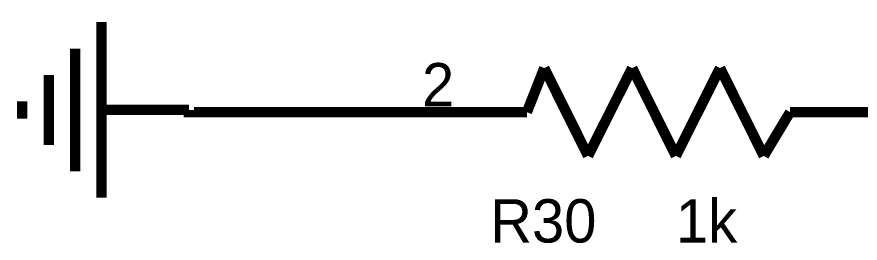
# Model space of a CAD drawing. Header units: millimetres. Extents: x 0 to 800, y 0 to 567.
# Drawn here: x 137.73 to 162.12, y 351.19 to 357.75 of the extents above; entities that cross this region are included whole.
import ezdxf

# ---------------------------------------------------------------- set-up
doc = ezdxf.new("R2010")
doc.units = ezdxf.units.MM
doc.layers.add('Sheet', color=255, linetype='Continuous')

msp = doc.modelspace()

# ---------------------------------------------------------------- linework, layer by layer
at = {"layer": 'Sheet', "const_width": 0.3}
for points in [[(140.174, 357.596), (140.174, 352.512)], [(139.413, 356.824), (139.413, 353.273)], [(138.651, 356.062), (138.651, 354.035)], [(152.987, 356.264), (152.483, 354.987)], [(154.252, 353.721), (152.987, 356.264)], [(155.529, 356.264), (154.252, 353.721)], [(156.795, 353.721), (155.529, 356.264)], [(158.071, 356.264), (156.795, 353.721)], [(159.337, 353.721), (158.071, 356.264)], [(137.878, 355.3), (137.878, 354.796)], [(142.705, 355.054), (140.174, 355.054)], [(142.705, 355.054), (142.705, 354.987), (147.398, 354.987)], [(152.483, 354.987), (147.398, 354.987)], [(152.483, 354.987), (151.721, 354.987)], [(160.098, 354.987), (159.337, 353.721)], [(160.098, 354.987), (165.183, 354.987)], [(160.098, 354.987), (160.86, 354.987)]]:
    msp.add_lwpolyline(points, dxfattribs=at)

# ---------------------------------------------------------------- texts
at = {"layer": 'Sheet'}
for s, height, p in [('2', 1.254, (149.448, 355.155)), ('1k', 1.2543, (156.795, 351.213)), ('R30', 1.2543, (151.419, 351.213))]:
    msp.add_text(s, height=height, dxfattribs=at).set_placement(p)

doc.saveas('drawing.dxf')
